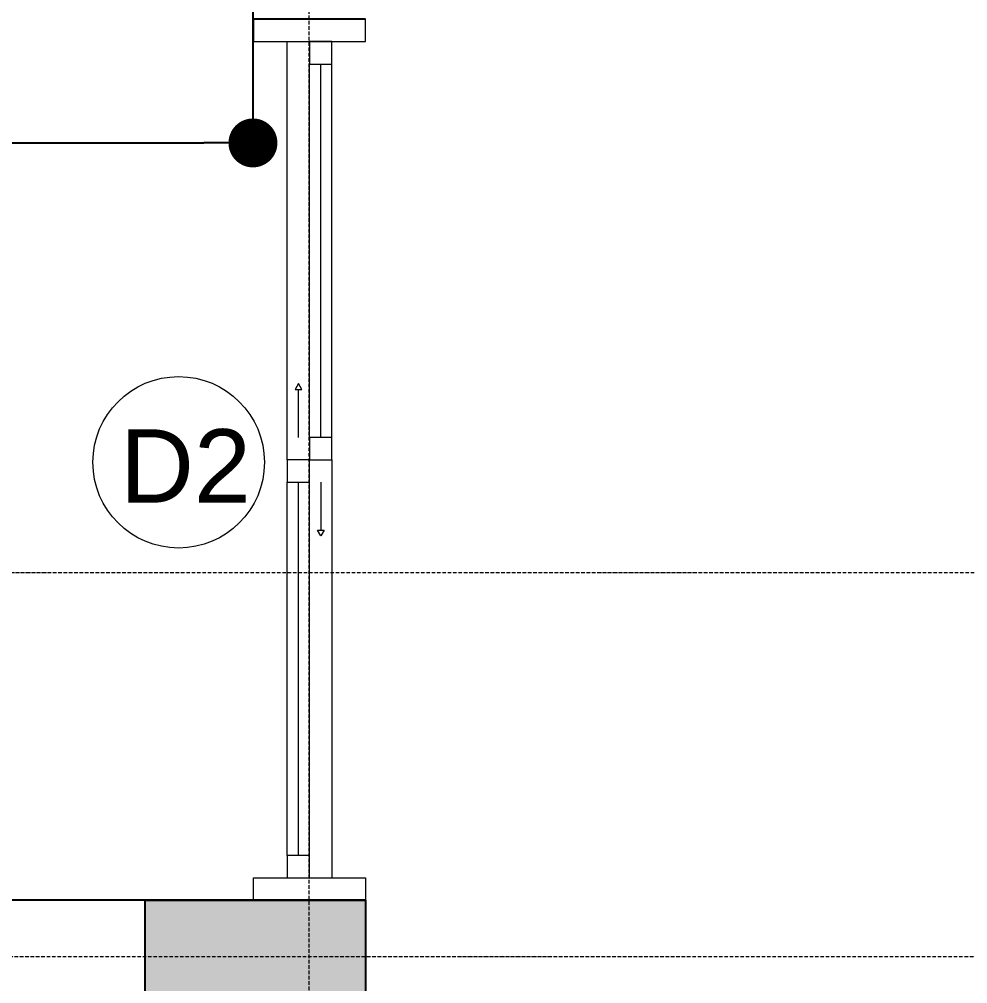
# Model space of a CAD drawing. Header units: millimetres. Extents: x -425671 to 598394, y -194194 to 343585.
# Drawn here: x 49562 to 51499, y 111645 to 113616 of the extents above; entities that cross this region are included whole.
import ezdxf

# ---------------------------------------------------------------- set-up
doc = ezdxf.new("R2010")
doc.units = ezdxf.units.MM
doc.linetypes.add('ACAD_ISO10W100', pattern=[18, 12, -3, 0, -3])
doc.linetypes.add('DOT3', pattern=[0.06, 0, -0.06])
for name, color, linetype, lineweight in [('230mm Wall', 250, 'Continuous', 25), ('Centre line', 30, 'Continuous', 9), ('Column', 250, 'Continuous', 25), ('Door', 250, 'Continuous', 15), ('S-DIM', 30, 'Continuous', 13), ('TEXT', 30, 'DOT3', 9)]:
    doc.layers.add(name, color=color, linetype=linetype, lineweight=lineweight)
doc.styles.get("Standard").update_dxf_attribs({"font": 'arial.ttf'})
doc.dimstyles.new('ISO-25', dxfattribs={"dimtxt": 200, "dimasz": 180, "dimexe": 1.25, "dimexo": 0.625, "dimtad": 1, "dimtxsty": 'Standard', "dimblk": 'DOT', "dimcen": 2.5, "dimadec": 0, "dimazin": 0, "dimtfac": 1, "dimtmove": 0, "dimatfit": 3, "dimfxl": 0, "dimarcsym": 0})

# ---------------------------------------------------------------- blocks, each defined once
blk = doc.blocks.new('door s')
at = {"layer": 'Door'}
for p, q in [((2471231947.3, 936765785.5), (2471232710.2, 936765785.5)), ((2471232755.9, 936765785.5), (2471233610.2, 936765785.5)), ((2471231947.3, 936765762.7), (2471232710.2, 936765762.7)), ((2471232801.6, 936765762.7), (2471232899.8, 936765762.7)), ((2471231947.3, 936765739.8), (2471232710.2, 936765739.8)), ((2471232801.6, 936765739.8), (2471233564.5, 936765739.8)), ((2471232710.2, 936765716.9), (2471232612, 936765716.9)), ((2471232801.6, 936765716.9), (2471233564.5, 936765716.9)), ((2471232755.9, 936765694.1), (2471231901.6, 936765694.1)), ((2471232801.6, 936765694.1), (2471233564.5, 936765694.1))]:
    blk.add_line(p, q, dxfattribs=at)
for points in [[(2471231901.6, 936765625.5), (2471231855.9, 936765625.5), (2471231855.9, 936765854.1), (2471231901.6, 936765854.1)], [(2471233610.2, 936765625.5), (2471233655.9, 936765625.5), (2471233655.9, 936765854.1), (2471233610.2, 936765854.1)], [(2471231901.6, 936765739.8), (2471231947.3, 936765739.8), (2471231947.3, 936765785.5), (2471231901.6, 936765785.5)], [(2471232710.2, 936765739.8), (2471232755.9, 936765739.8), (2471232755.9, 936765785.5), (2471232710.2, 936765785.5)], [(2471232911.6, 936765762.7), (2471232899.8, 936765769.5), (2471232899.8, 936765755.8)], [(2471232755.9, 936765694.1), (2471232801.6, 936765694.1), (2471232801.6, 936765739.8), (2471232755.9, 936765739.8)], [(2471233564.5, 936765694.1), (2471233610.2, 936765694.1), (2471233610.2, 936765739.8), (2471233564.5, 936765739.8)], [(2471232600.2, 936765716.9), (2471232612, 936765723.8), (2471232612, 936765710.1)]]:
    blk.add_lwpolyline(points, close=True, dxfattribs=at)
blk = doc.blocks.new('_Dot')
at = {"color": 0, "linetype": 'ByBlock', "lineweight": -2}
blk.add_line((-0.5, 0), (-1, 0), dxfattribs=at)
at = {"color": 0, "linetype": 'ByBlock', "const_width": 0.5}
blk.add_lwpolyline([(-0.25, 0, 1), (0.25, 0, 1)], format="xyb", close=True, dxfattribs=at)
blk = doc.blocks.new('*D223')
at = {"layer": 'Defpoints', "color": 0, "transparency": 16777216}
for p in [(50269, 111816), (56469, 111816), (56469, 111325.1)]:
    blk.add_point(p, dxfattribs=at)
at = {"layer": 'S-DIM', "color": 0, "lineweight": -2, "transparency": 16777216}
for p, q in [((50269, 111815.4), (50269, 111323.8)), ((56469, 111815.4), (56469, 111323.8)), ((50369, 111325.1), (56369, 111325.1))]:
    blk.add_line(p, q, dxfattribs=at)
at = {"layer": 'S-DIM', "color": 0, "lineweight": -2, "transparency": 16777216, "xscale": 100, "yscale": 100, "zscale": 100, "rotation": 180}
blk.add_blockref('_Dot', (50269, 111325.1), dxfattribs=at)
at = {"layer": 'S-DIM', "color": 0, "lineweight": -2, "transparency": 16777216, "xscale": 100, "yscale": 100, "zscale": 100}
blk.add_blockref('_Dot', (56469, 111325.1), dxfattribs=at)
at = {"layer": 'S-DIM', "color": 0, "transparency": 16777216, "insert": (53369, 111427.8), "char_height": 200, "attachment_point": 5}
blk.add_mtext('6200', dxfattribs=at)
blk = doc.blocks.new('*D226')
at = {"layer": 'Defpoints', "color": 0, "transparency": 16777216}
for p in [(45844, 114626), (50039, 114626), (50039, 113363.4)]:
    blk.add_point(p, dxfattribs=at)
at = {"layer": 'S-DIM', "color": 0, "lineweight": -2, "transparency": 16777216}
for p, q in [((45844, 114625.4), (45844, 113362.1)), ((50039, 114625.4), (50039, 113362.1)), ((45944, 113363.4), (49939, 113363.4))]:
    blk.add_line(p, q, dxfattribs=at)
at = {"layer": 'S-DIM', "color": 0, "lineweight": -2, "transparency": 16777216, "xscale": 100, "yscale": 100, "zscale": 100, "rotation": 180}
blk.add_blockref('_Dot', (45844, 113363.4), dxfattribs=at)
at = {"layer": 'S-DIM', "color": 0, "lineweight": -2, "transparency": 16777216, "xscale": 100, "yscale": 100, "zscale": 100}
blk.add_blockref('_Dot', (50039, 113363.4), dxfattribs=at)
at = {"layer": 'S-DIM', "color": 0, "transparency": 16777216, "insert": (47941.5, 113466.1), "char_height": 200, "attachment_point": 5}
blk.add_mtext('4195', dxfattribs=at)
blk = doc.blocks.new('d2')
at = {"layer": 'TEXT', "linetype": 'Continuous'}
blk.add_circle((544893.5, -502506), 175.2, dxfattribs=at)
at = {"layer": 'TEXT', "linetype": 'Continuous', "insert": (544773.4, -502438.4), "char_height": 150, "attachment_point": 1}
blk.add_mtext_dynamic_manual_height_columns('D2', width=1083.035, gutter_width=12.5, heights=[0], dxfattribs=at)

msp = doc.modelspace()

# ---------------------------------------------------------------- hatches: boundary and pattern name
at = {"layer": 'Column', "transparency": 33554687}
h = msp.add_hatch(color=256, dxfattribs=at)
h.dxf.hatch_style = 1
h.paths.add_polyline_path([(56469.03, 105535.995), (56699.03, 105535.995), (56699.03, 105985.995), (56469.03, 105985.995)])
h.paths.add_polyline_path([(50039.03, 105535.995), (50269.03, 105535.995), (50269.03, 105985.995), (50039.03, 105985.995)])
h.paths.add_polyline_path([(45614.03, 105535.995), (45844.03, 105535.995), (45844.03, 105985.995), (45614.03, 105985.995)])
h.paths.add_polyline_path([(45614.03, 111366.016), (45844.03, 111366.016), (45844.03, 111816.016), (45614.03, 111816.016)])
h.paths.add_polyline_path([(49819.03, 111586.016), (50269.03, 111586.016), (50269.03, 111816.016), (49819.03, 111816.016)])
h.paths.add_polyline_path([(56699.03, 111966.016), (56469.03, 111966.016), (56469.03, 111516.016), (56699.03, 111516.016)])
h.paths.add_polyline_path([(58199.03, 111586.016), (58429.03, 111586.016), (58429.03, 111816.016), (58199.03, 111816.016)])
h.paths.add_polyline_path([(58199.03, 114626.016), (58429.03, 114626.016), (58429.03, 114856.016), (58199.03, 114856.016)])
h.paths.add_polyline_path([(56699.03, 114626.016), (56699.03, 114856.016), (56249.03, 114856.016), (56249.03, 114626.016)])
h.paths.add_polyline_path([(53219.03, 114626.016), (53219.03, 114856.016), (52769.03, 114856.016), (52769.03, 114626.016)])
h.paths.add_polyline_path([(50269.03, 114626.016), (50269.03, 114856.016), (49819.03, 114856.016), (49819.03, 114626.016)])
h.paths.add_polyline_path([(46959.03, 114856.016), (46959.03, 114626.016), (47409.03, 114626.016), (47409.03, 114856.016)])
h.paths.add_polyline_path([(44109.03, 117696.016), (44339.03, 117696.016), (44339.03, 117926.016), (44109.03, 117926.016)])
h.paths.add_polyline_path([(47189.03, 117696.016), (47189.03, 117926.016), (46959.03, 117926.016), (46959.03, 117696.016)])
h.paths.add_polyline_path([(52999.03, 119626.016), (52999.03, 119856.016), (52549.03, 119856.016), (52549.03, 119626.016)])
h.paths.add_polyline_path([(56249.03, 119856.016), (56249.03, 119626.016), (56699.03, 119626.016), (56699.03, 119856.016)])
h.paths.add_polyline_path([(46959.03, 119626.016), (47189.03, 119626.016), (47189.03, 119856.016), (46959.03, 119856.016)])
h.paths.add_polyline_path([(44339.03, 119626.016), (44339.03, 119856.016), (44109.03, 119856.016), (44109.03, 119626.016)])
h.paths.add_polyline_path([(44109.03, 123176.016), (44339.03, 123176.016), (44339.03, 123626.016), (44109.03, 123626.016)])
h.paths.add_polyline_path([(47409.03, 123396.016), (47409.03, 123626.016), (46959.03, 123626.016), (46959.03, 123396.016)])
h.paths.add_polyline_path([(52999.03, 123396.016), (52999.03, 123626.016), (52549.03, 123626.016), (52549.03, 123396.016)])
h.paths.add_polyline_path([(56249.03, 123396.016), (56699.03, 123396.016), (56699.03, 123626.016), (56249.03, 123626.016)])

# ---------------------------------------------------------------- linework, layer by layer
at = {"layer": '230mm Wall'}
for p, q in [((50039.03, 114626.016), (50039.03, 113616.016)), ((50269.03, 113616.016), (50039.03, 113616.016)), ((50269.03, 111816.016), (45614.03, 111816.016))]:
    msp.add_line(p, q, dxfattribs=at)
at = {"layer": 'Centre line', "linetype": 'ACAD_ISO10W100', "ltscale": 0.6}
for p, q in [((50154.023, 97626.016), (50154.05, 129626.016)), ((37039.03, 111701.016), (63039.03, 111701.016))]:
    msp.add_line(p, q, dxfattribs=at)
msp.add_lwpolyline([(63775.22, 113074.242), (57278.523, 113074.242), (57278.523, 112484.709), (49359.352, 112484.709), (49359.352, 113156.714), (36289.859, 113156.714)], dxfattribs=at)
at = {"layer": 'Column'}
msp.add_lwpolyline([(49819.03, 111816.016), (50269.03, 111816.016), (50269.03, 111586.016), (49819.03, 111586.016)], close=True, dxfattribs=at)

# ---------------------------------------------------------------- block references
at = {"layer": 'Door', "linetype": 'Continuous', "rotation": 90}
msp.add_blockref('door s', (936815894.55, -2471120039.892), dxfattribs=at)
at = {"layer": 'TEXT', "linetype": 'Continuous'}
msp.add_blockref('d2', (-495006.249, 615216.782), dxfattribs=at)

# ---------------------------------------------------------------- dimensions: what is measured, and where the dimension line sits
at = {"layer": 'S-DIM'}
for base, p1, p2, picture, middle in [((50039.03, 113363.37), (45844.03, 114626.016), (50039.03, 114626.016), '*D226', (47941.53, 113466.109)), ((56469.03, 111325.06), (50269.03, 111816.016), (56469.03, 111816.016), '*D223', (53369.03, 111427.8))]:
    dim = msp.add_linear_dim(base=base, p1=p1, p2=p2, dimstyle='ISO-25', override={"dimasz": 100}, dxfattribs=at)
    dim.commit()
    dim.dimension.update_dxf_attribs({"geometry": picture, "text_midpoint": middle})

doc.saveas('drawing.dxf')
